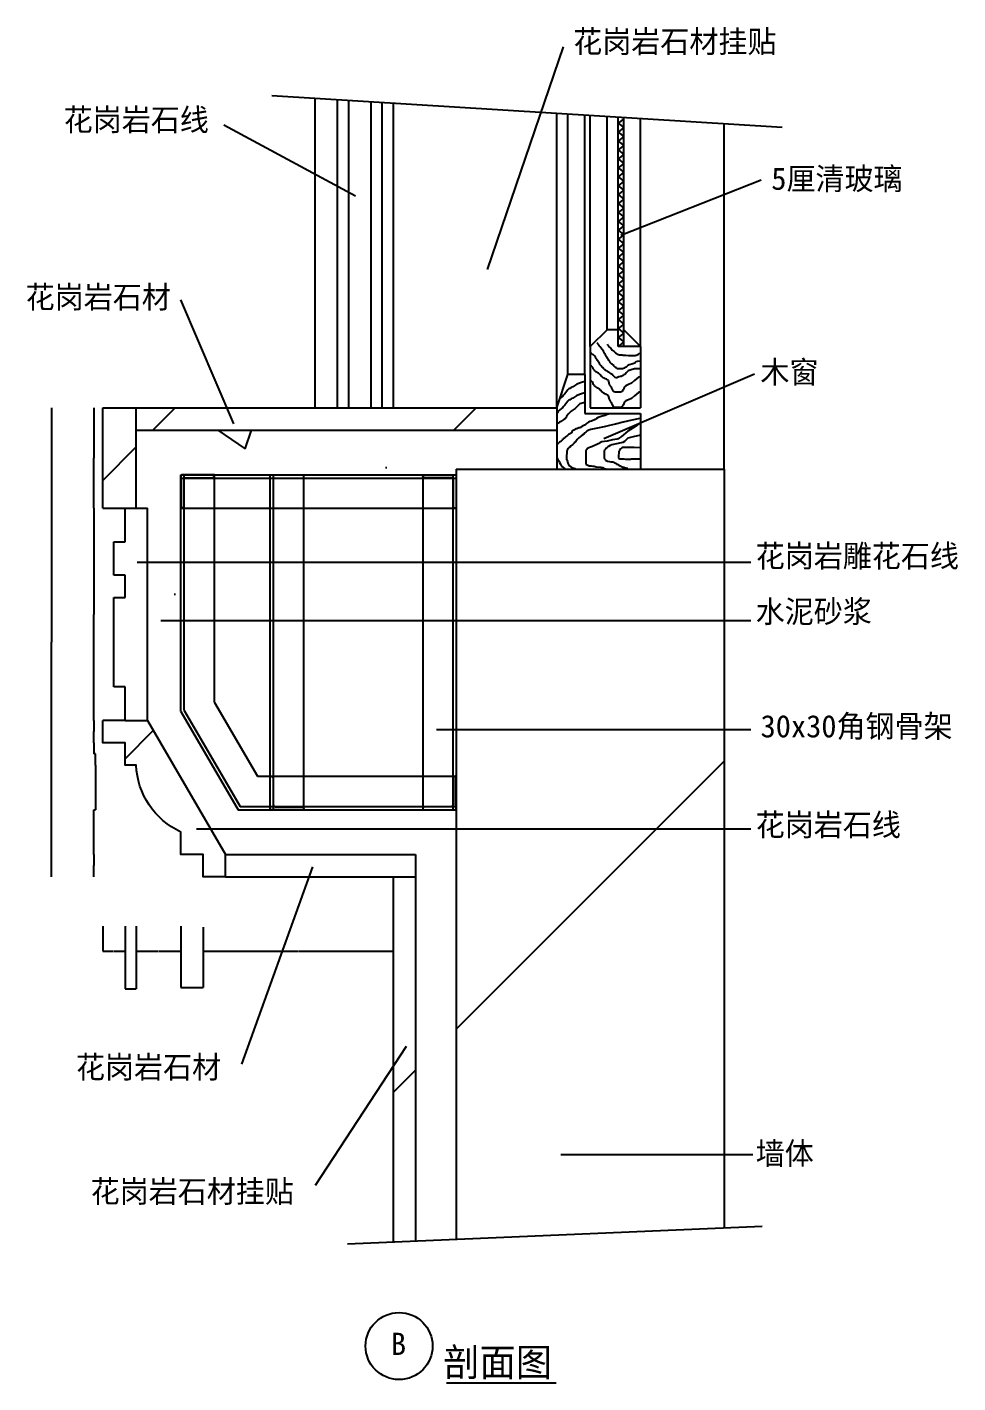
# Model space of a CAD drawing. Header units: metres. Extents: x 1450 to 10156, y 1788 to 13019.
# Drawn here: x 1450 to 5617, y 1788 to 7859 of the extents above; entities that cross this region are included whole.
import ezdxf

# ---------------------------------------------------------------- set-up
doc = ezdxf.new("R2010")
doc.units = ezdxf.units.M
for name, color, linetype in [('2', 2, 'Continuous'), ('3', 3, 'Continuous'), ('4', 4, 'Continuous'), ('7', 7, 'Continuous'), ('BH', 3, 'Continuous'), ('DIM', 3, 'Continuous'), ('TEXT', 3, 'Continuous')]:
    doc.layers.add(name, color=color, linetype=linetype)
doc.dimstyles.get("Standard").update_dxf_attribs({"dimtxt": 2.5, "dimasz": 2.5, "dimexe": 1.25, "dimexo": 0.625, "dimtad": 1, "dimcen": 2.5, "dimazin": 3, "dimtfac": 1, "dimtmove": 0, "dimatfit": 3})

# ---------------------------------------------------------------- blocks, each defined once
blk = doc.blocks.new('ST-L30')
at = {"layer": '4'}
blk.add_lwpolyline([(0, 1, 0.41), (1, 0), (30, 0), (30, 0.67, 0.41), (28, 2.67), (4.67, 2.67, -0.41), (2.67, 4.67), (2.67, 28, 0.41), (0.67, 30), (0, 30)], format="xyb", close=True, dxfattribs=at)
blk = doc.blocks.new('BH2')
at = {"layer": 'BH'}
blk.add_lwpolyline([(0, 32), (5, 28), (0, 24), (5, 20), (0, 16), (5, 12), (0, 8), (5, 4), (0, 0)], dxfattribs=at)
blk = doc.blocks.new('*D1')
for p, q in [((1888.28, 3832.5), (1888.28, 3552.8)), ((1938.33, 3832.5), (1938.33, 3552.8)), ((1888.53, 3552.8), (1912.305, 3552.8)), ((1914.305, 3552.8), (1938.08, 3552.8))]:
    blk.add_line(p, q)
at = {"layer": 'Defpoints'}
for p in [(1888.28, 3832.5), (1938.33, 3832.5), (1888.28, 3552.8)]:
    blk.add_point(p, dxfattribs=at)
at = {"layer": 'DIM', "insert": (1913.305, 3552.8), "char_height": 1, "attachment_point": 5}
blk.add_mtext('10', dxfattribs=at)
blk = doc.blocks.new('*D2')
for p, q in [((1788.28, 3832.5), (1788.28, 3720.66)), ((1888.28, 3832.5), (1888.28, 3720.66)), ((1788.53, 3720.66), (1837.28, 3720.66)), ((1839.28, 3720.66), (1888.03, 3720.66))]:
    blk.add_line(p, q)
at = {"layer": 'Defpoints'}
for p in [(1788.28, 3832.5), (1888.28, 3832.5), (1788.28, 3720.66)]:
    blk.add_point(p, dxfattribs=at)
at = {"layer": 'DIM', "insert": (1838.28, 3720.66), "char_height": 1, "attachment_point": 5}
blk.add_mtext('20', dxfattribs=at)
blk = doc.blocks.new('*D5')
for p, q in [((1748.37, 6154.18), (1748.37, 5929.18)), ((1748.12, 5929.18), (1747.87, 5929.18)), ((1748.37, 5704.18), (1748.37, 5929.18)), ((1748.37, 5929.18), (1748.37, 5929.18)), ((1748.62, 5929.18), (1748.87, 5929.18))]:
    blk.add_line(p, q)
at = {"layer": 'Defpoints'}
for p in [(1748.37, 6154.18), (1748.37, 5929.18), (1748.37, 5704.18)]:
    blk.add_point(p, dxfattribs=at)
at = {"layer": 'DIM', "insert": (1748.37, 5930.305), "char_height": 1, "attachment_point": 5}
blk.add_mtext('90', dxfattribs=at)
blk = doc.blocks.new('*D6')
for p, q in [((1559.46, 6154.18), (1559.46, 5104.18)), ((1559.21, 5104.18), (1558.96, 5104.18)), ((1559.46, 4054.18), (1559.46, 5104.18)), ((1559.46, 5104.18), (1559.46, 5104.18)), ((1559.71, 5104.18), (1559.96, 5104.18))]:
    blk.add_line(p, q)
at = {"layer": 'Defpoints'}
for p in [(1559.46, 6154.18), (1559.46, 5104.18), (1559.46, 4054.18)]:
    blk.add_point(p, dxfattribs=at)
at = {"layer": 'DIM', "insert": (1559.46, 5105.305), "char_height": 1, "attachment_point": 5}
blk.add_mtext('420', dxfattribs=at)
blk = doc.blocks.new('*D7')
for p, q in [((1748.37, 4154.18), (1748.37, 4104.18)), ((1748.12, 4104.18), (1747.87, 4104.18)), ((1748.37, 4054.18), (1748.37, 4104.18)), ((1748.37, 4104.18), (1748.37, 4104.18)), ((1748.62, 4104.18), (1748.87, 4104.18))]:
    blk.add_line(p, q)
at = {"layer": 'Defpoints'}
for p in [(1748.37, 4154.18), (1748.37, 4104.18), (1748.37, 4054.18)]:
    blk.add_point(p, dxfattribs=at)
at = {"layer": 'DIM', "insert": (1748.37, 4105.305), "char_height": 1, "attachment_point": 5}
blk.add_mtext('20', dxfattribs=at)
blk = doc.blocks.new('*D8')
for p, q in [((1748.37, 5704.18), (1748.37, 5229.18)), ((1748.12, 5229.18), (1747.87, 5229.18)), ((1748.37, 4754.18), (1748.37, 5229.18)), ((1748.37, 5229.18), (1748.37, 5229.18)), ((1748.62, 5229.18), (1748.87, 5229.18))]:
    blk.add_line(p, q)
at = {"layer": 'Defpoints'}
for p in [(1748.37, 5704.18), (1748.37, 5229.18), (1748.37, 4754.18)]:
    blk.add_point(p, dxfattribs=at)
at = {"layer": 'DIM', "insert": (1748.37, 5230.305), "char_height": 1, "attachment_point": 5}
blk.add_mtext('190', dxfattribs=at)
blk = doc.blocks.new('*D9')
for p, q in [((1748.37, 4654.18), (1748.37, 4604.18)), ((1751.405, 4604.18), (1748.12, 4604.18)), ((1756.69, 4604.18), (1753.405, 4604.18)), ((1756.44, 4554.18), (1756.44, 4604.18))]:
    blk.add_line(p, q)
at = {"layer": 'Defpoints'}
for p in [(1748.37, 4654.18), (1756.44, 4604.18), (1756.44, 4554.18)]:
    blk.add_point(p, dxfattribs=at)
at = {"layer": 'DIM', "insert": (1752.405, 4604.18), "char_height": 1, "attachment_point": 5}
blk.add_mtext('20', dxfattribs=at)
blk = doc.blocks.new('*D10')
for p, q in [((1748.37, 4754.18), (1748.37, 4704.18)), ((1748.12, 4704.18), (1747.87, 4704.18)), ((1748.37, 4654.18), (1748.37, 4704.18)), ((1748.37, 4704.18), (1748.37, 4704.18)), ((1748.62, 4704.18), (1748.87, 4704.18))]:
    blk.add_line(p, q)
at = {"layer": 'Defpoints'}
for p in [(1748.37, 4754.18), (1748.37, 4704.18), (1748.37, 4654.18)]:
    blk.add_point(p, dxfattribs=at)
at = {"layer": 'DIM', "insert": (1748.37, 4705.305), "char_height": 1, "attachment_point": 5}
blk.add_mtext('20', dxfattribs=at)
blk = doc.blocks.new('*D11')
for p, q in [((1756.44, 4554.18), (1756.44, 4354.18)), ((1748.37, 4154.18), (1748.37, 4354.18)), ((1748.62, 4354.18), (1751.405, 4354.18)), ((1753.405, 4354.18), (1756.19, 4354.18))]:
    blk.add_line(p, q)
at = {"layer": 'Defpoints'}
for p in [(1756.44, 4554.18), (1748.37, 4354.18), (1748.37, 4154.18)]:
    blk.add_point(p, dxfattribs=at)
at = {"layer": 'DIM', "insert": (1752.405, 4354.18), "char_height": 1, "attachment_point": 5}
blk.add_mtext('80', dxfattribs=at)
blk = doc.blocks.new('*D22')
for p, q in [((2238.28, 3828.82), (2238.28, 3720.66)), ((3088.28, 3828.82), (3088.28, 3720.66)), ((2238.53, 3720.66), (2661.78, 3720.66)), ((2664.78, 3720.66), (3088.03, 3720.66))]:
    blk.add_line(p, q)
at = {"layer": 'Defpoints'}
for p in [(2238.28, 3828.82), (3088.28, 3828.82), (2238.28, 3720.66)]:
    blk.add_point(p, dxfattribs=at)
at = {"layer": 'DIM', "insert": (2663.28, 3720.66), "char_height": 1, "attachment_point": 5}
blk.add_mtext('170', dxfattribs=at)
blk = doc.blocks.new('*D23')
for p, q in [((1938.33, 3832.5), (1938.33, 3720.66)), ((2138.28, 3832.5), (2138.28, 3720.66)), ((1938.58, 3720.66), (2037.305, 3720.66)), ((2039.305, 3720.66), (2138.03, 3720.66))]:
    blk.add_line(p, q)
at = {"layer": 'Defpoints'}
for p in [(1938.33, 3832.5), (2138.28, 3832.5), (1938.33, 3720.66)]:
    blk.add_point(p, dxfattribs=at)
at = {"layer": 'DIM', "insert": (2038.305, 3720.66), "char_height": 1, "attachment_point": 5}
blk.add_mtext('40', dxfattribs=at)
blk = doc.blocks.new('*D24')
for p, q in [((2138.28, 3832.5), (2138.28, 3558.79)), ((2238.28, 3828.82), (2238.28, 3558.79)), ((2138.53, 3558.79), (2187.28, 3558.79)), ((2189.28, 3558.79), (2238.03, 3558.79))]:
    blk.add_line(p, q)
at = {"layer": 'Defpoints'}
for p in [(2138.28, 3832.5), (2238.28, 3828.82), (2138.28, 3558.79)]:
    blk.add_point(p, dxfattribs=at)
at = {"layer": 'DIM', "insert": (2188.28, 3558.79), "char_height": 1, "attachment_point": 5}
blk.add_mtext('20', dxfattribs=at)

msp = doc.modelspace()

# ---------------------------------------------------------------- hatches: boundary and pattern name
at = {"layer": 'BH'}
h = msp.add_hatch(dxfattribs=at)
h.set_pattern_fill('ANSI33', scale=300)
h.paths.add_polyline_path([(3821.61, 6054.18), (3821.61, 6154.18), (1938.28, 6154.18), (1938.28, 6054.18)])
h.paths.add_polyline_path([(1788.28, 5704.18), (1938.28, 5704.18), (1938.28, 6154.18), (1788.28, 6154.18)])
h.paths.add_polyline_path([(1988.28, 5704.18), (1888.28, 5704.18), (1888.28, 5554.18), (1838.28, 5554.18), (1838.28, 5404.18), (1888.28, 5404.18), (1888.28, 5304.18), (1838.28, 5304.18), (1838.28, 4904.18), (1888.28, 4904.18), (1888.28, 4754.18), (1988.28, 4754.18)])
h.paths.add_polyline_path([(2138.28, 4254.18), (2138.28, 4154.18), (2238.28, 4154.18), (2238.28, 4054.18), (2338.28, 4054.18), (2338.28, 4154.18), (1988.28, 4754.18), (1888.28, 4754.18), (1788.28, 4754.18), (1788.28, 4654.18), (1888.28, 4654.18), (1888.28, 4554.18), (1938.28, 4554.18, 0.28)])
h.paths.add_polyline_path([(2338.28, 4154.18), (2338.28, 4054.18), (3188.28, 4054.18), (3188.28, 4154.18)])
h.paths.add_polyline_path([(3088.28, 2418.38), (3188.28, 2422.63), (3188.28, 4054.18), (3088.28, 4054.18)])
h = msp.add_hatch(dxfattribs=at)
h.set_pattern_fill('AR-CONC', scale=15)
h.paths.add_polyline_path([(3371.61, 5854.18), (3371.61, 5879.18), (3821.61, 5879.18), (3821.61, 6054.18), (1938.28, 6054.18), (1938.28, 5704.18), (1988.28, 5704.18), (1988.28, 4754.18), (2338.28, 4154.18), (3188.28, 4154.18), (3188.28, 2422.63), (3371.61, 2430.43), (3371.61, 4354.18), (2395.27, 4354.18), (2138.28, 4794.74), (2138.28, 5854.18)])
h = msp.add_hatch(dxfattribs=at)
h.set_pattern_fill('ANSI31', scale=1500)
h.paths.add_polyline_path([(4571.61, 5879.18), (3371.61, 5879.18), (3371.61, 2430.43), (4571.61, 2481.45)])

# ---------------------------------------------------------------- linework, layer by layer
at = {"layer": '2'}
for p, q in [((3371.61, 5879.18), (4571.61, 5879.18)), ((3371.61, 5879.18), (3371.61, 2430.43)), ((4571.61, 5879.18), (4571.61, 2481.45))]:
    msp.add_line(p, q, dxfattribs=at)
at = {"layer": '3'}
for p, q in [((2545.04, 7553.1), (4830.69, 7411.83)), ((3871.61, 6304.18), (3871.61, 7467.25)), ((4046.61, 6504.18), (4046.61, 7455.93)), ((2884.62, 2409.72), (4741.01, 2488.65))]:
    msp.add_line(p, q, dxfattribs=at)
at = {"layer": '4'}
for p, q in [((2738.28, 7540.59), (2738.28, 6154.18)), ((3088.28, 7517.94), (3088.28, 6154.18)), ((4571.61, 5879.18), (4571.61, 7427.85)), ((4046.61, 6504.18), (3971.61, 6429.18)), ((4096.61, 6504.18), (4046.61, 6504.18)), ((4121.61, 6504.18), (4196.61, 6429.18)), ((3971.61, 6429.18), (3971.61, 6154.18)), ((4196.61, 6429.18), (4096.61, 6429.18)), ((4196.61, 6429.18), (4196.61, 6154.18)), ((3821.61, 6154.18), (3871.61, 6304.18)), ((3946.61, 6304.18), (3871.61, 6304.18)), ((3946.61, 6304.18), (3946.61, 6129.18)), ((1788.28, 6154.18), (3821.61, 6154.18)), ((1788.28, 5704.18), (1788.28, 6154.18)), ((1938.28, 5704.18), (1938.28, 6154.18)), ((3821.61, 6154.18), (3821.61, 5879.18)), ((3971.61, 6154.18), (4196.61, 6154.18)), ((3946.61, 6129.18), (4196.61, 6129.18)), ((4196.61, 6129.18), (4196.61, 5879.18)), ((1938.28, 6054.18), (3821.61, 6054.18)), ((2138.28, 5854.18), (3371.61, 5854.18)), ((2138.28, 4794.74), (2138.28, 5854.18)), ((2538.28, 4354.18), (2538.28, 5854.18)), ((1788.28, 5704.18), (1988.28, 5704.18)), ((1888.28, 5554.18), (1888.28, 5704.18)), ((1988.28, 4754.18), (1988.28, 5704.18)), ((1838.28, 5404.18), (1838.28, 5554.18)), ((1888.28, 5304.18), (1888.28, 5404.18)), ((1838.28, 4904.18), (1838.28, 5304.18)), ((1888.28, 4754.18), (1888.28, 4904.18)), ((1888.28, 4754.18), (1788.28, 4754.18)), ((1888.28, 4754.18), (1988.28, 4754.18)), ((1988.28, 4754.18), (2338.28, 4154.18)), ((2138.28, 4794.74), (2395.27, 4354.18)), ((2395.27, 4354.18), (3371.61, 4354.18)), ((2338.28, 4054.18), (2338.28, 4154.18)), ((2338.28, 4154.18), (3188.28, 4154.18)), ((3188.28, 4154.18), (3188.28, 2422.63)), ((2338.28, 4054.18), (3188.28, 4054.18)), ((3088.28, 4054.18), (3088.28, 2418.38))]:
    msp.add_line(p, q, dxfattribs=at)
for points in [[(1838.28, 5554.18), (1888.28, 5554.18)], [(1888.28, 5404.18), (1838.28, 5404.18)], [(1838.28, 5304.18), (1888.28, 5304.18)], [(1888.28, 4904.18), (1838.28, 4904.18)]]:
    msp.add_lwpolyline(points, dxfattribs=at)
msp.add_lwpolyline([(2338.28, 4054.18), (2238.28, 4054.18), (2238.28, 4154.18), (2138.28, 4154.18), (2138.28, 4254.18, -0.28), (1938.28, 4554.18), (1888.28, 4554.18), (1888.28, 4654.18), (1788.28, 4654.18), (1788.28, 4754.18)], format="xyb", dxfattribs=at)
at = {"layer": '7'}
for p, q in [((2838.28, 7534.12), (2838.28, 6154.18)), ((2888.28, 7530.88), (2888.28, 6154.18)), ((2988.28, 7524.41), (2988.28, 6154.18)), ((3038.28, 7521.18), (3038.28, 6154.18)), ((3821.61, 6154.18), (3821.61, 7470.49)), ((3946.61, 6304.18), (3946.61, 7462.4)), ((3971.61, 6429.18), (3971.61, 7460.78)), ((4096.61, 6429.18), (4096.61, 7452.69)), ((4121.61, 6429.18), (4121.61, 7451.08)), ((4196.61, 6429.18), (4196.61, 7446.22)), ((2138.28, 5839.18), (3371.61, 5839.18)), ((2153.28, 4798.79), (2153.28, 5854.18)), ((2288.28, 4835.29), (2288.28, 5854.18)), ((2553.28, 4354.18), (2553.28, 5854.18)), ((2688.28, 4354.18), (2688.28, 5854.18)), ((3221.61, 5854.18), (3221.61, 4354.18)), ((3356.61, 5854.18), (3356.61, 4354.18)), ((2138.28, 5704.18), (3371.61, 5704.18)), ((2153.28, 4798.79), (2403.88, 4369.18)), ((2288.28, 4835.29), (2481.42, 4504.18)), ((2481.42, 4504.18), (3371.61, 4504.18)), ((2403.88, 4369.18), (3371.61, 4369.18))]:
    msp.add_line(p, q, dxfattribs=at)
at = {"layer": 'BH'}
for p, q in [((4004.79, 6443.04), (4002.07, 6445.77)), ((4006.6, 6439.41), (4004.79, 6443.04)), ((4008.41, 6437.6), (4006.6, 6439.41)), ((4009.32, 6435.78), (4008.41, 6437.6)), ((4046.48, 6439.41), (4048.29, 6435.78)), ((3977.6, 6397.67), (3973.07, 6399.48)), ((3983.04, 6392.22), (3977.6, 6397.67)), ((3985.76, 6391.31), (3983.04, 6392.22)), ((3988.47, 6388.59), (3985.76, 6391.31)), ((3992.1, 6384.96), (3988.47, 6388.59)), ((3994.82, 6380.42), (3992.1, 6384.96)), ((3996.63, 6377.7), (3994.82, 6380.42)), ((3998.44, 6375.89), (3996.63, 6377.7)), ((4001.16, 6372.26), (3998.44, 6375.89)), ((4011.13, 6433.97), (4009.32, 6435.78)), ((4012.95, 6430.34), (4011.13, 6433.97)), ((4015.66, 6426.71), (4012.95, 6430.34)), ((4018.38, 6423.08), (4015.66, 6426.71)), ((4031.07, 6408.56), (4018.38, 6423.08)), ((4036.51, 6395.85), (4031.07, 6408.56)), ((4040.14, 6391.31), (4036.51, 6395.85)), ((4041.95, 6385.87), (4040.14, 6391.31)), ((4044.67, 6382.24), (4041.95, 6385.87)), ((4047.39, 6378.61), (4044.67, 6382.24)), ((4049.2, 6374.98), (4047.39, 6378.61)), ((4048.29, 6435.78), (4051.01, 6433.06)), ((4051.01, 6433.06), (4052.82, 6431.25)), ((4052.82, 6431.25), (4055.54, 6427.62)), ((4055.54, 6427.62), (4059.17, 6424.89)), ((4059.17, 6424.89), (4062.79, 6421.26)), ((4062.79, 6421.26), (4066.42, 6416.73)), ((4066.42, 6416.73), (4070.05, 6413.1)), ((4070.05, 6413.1), (4074.58, 6409.47)), ((4074.58, 6409.47), (4078.2, 6405.83)), ((4078.2, 6405.83), (4080.92, 6403.11)), ((4080.92, 6403.11), (4082.73, 6402.2)), ((4082.73, 6402.2), (4084.55, 6400.39)), ((4084.55, 6400.39), (4087.27, 6398.57)), ((4087.27, 6398.57), (4090.89, 6396.76)), ((4090.89, 6396.76), (4093.61, 6394.94)), ((4093.61, 6394.94), (4098.14, 6393.13)), ((4098.14, 6393.13), (4102.67, 6392.22)), ((4102.67, 6392.22), (4108.11, 6391.31)), ((4108.11, 6391.31), (4113.55, 6391.31)), ((4113.55, 6391.31), (4118.99, 6390.41)), ((4118.99, 6390.41), (4124.43, 6389.5)), ((4124.43, 6389.5), (4129.86, 6389.5)), ((4129.86, 6389.5), (4142.55, 6388.59)), ((4142.55, 6388.59), (4172.46, 6388.59)), ((4172.46, 6388.59), (4176.99, 6389.5)), ((4176.99, 6389.5), (4180.62, 6391.31)), ((4180.62, 6391.31), (4184.24, 6393.13)), ((4184.24, 6393.13), (4187.87, 6394.94)), ((4187.87, 6394.94), (4192.4, 6397.67)), ((4192.4, 6397.67), (4195.12, 6399.48)), ((4195.12, 6399.48), (4196.61, 6400.97)), ((3976.69, 6341.4), (3973.97, 6342.31)), ((3981.22, 6336.86), (3976.69, 6341.4)), ((3983.94, 6333.23), (3981.22, 6336.86)), ((3984.85, 6329.6), (3983.94, 6333.23)), ((3985.76, 6326.88), (3984.85, 6329.6)), ((3987.57, 6325.97), (3985.76, 6326.88)), ((3988.47, 6324.15), (3987.57, 6325.97)), ((3990.29, 6322.34), (3988.47, 6324.15)), ((3992.1, 6319.62), (3990.29, 6322.34)), ((3994.82, 6316.89), (3992.1, 6319.62)), ((3996.63, 6315.99), (3994.82, 6316.89)), ((4000.26, 6313.26), (3996.63, 6315.99)), ((4002.98, 6369.53), (4001.16, 6372.26)), ((4003.88, 6365.9), (4002.98, 6369.53)), ((4006.6, 6361.36), (4003.88, 6365.9)), ((4009.32, 6357.73), (4006.6, 6361.36)), ((4012.04, 6353.2), (4009.32, 6357.73)), ((4013.85, 6350.47), (4012.04, 6353.2)), ((4014.76, 6348.66), (4013.85, 6350.47)), ((4017.48, 6345.03), (4014.76, 6348.66)), ((4020.2, 6342.31), (4017.48, 6345.03)), ((4023.82, 6337.77), (4020.2, 6342.31)), ((4028.35, 6334.14), (4023.82, 6337.77)), ((4031.07, 6330.51), (4028.35, 6334.14)), ((4033.79, 6327.78), (4031.07, 6330.51)), ((4036.51, 6325.06), (4033.79, 6327.78)), ((4040.14, 6322.34), (4036.51, 6325.06)), ((4043.76, 6319.62), (4040.14, 6322.34)), ((4047.39, 6318.71), (4043.76, 6319.62)), ((4050.11, 6315.99), (4047.39, 6318.71)), ((4051.01, 6373.16), (4049.2, 6374.98)), ((4053.73, 6314.17), (4050.11, 6315.99)), ((4054.64, 6365.9), (4051.01, 6373.16)), ((4058.26, 6360.46), (4054.64, 6365.9)), ((4060.08, 6358.64), (4058.26, 6360.46)), ((4061.89, 6355.92), (4060.08, 6358.64)), ((4063.7, 6355.01), (4061.89, 6355.92)), ((4065.51, 6352.29), (4063.7, 6355.01)), ((4068.23, 6349.57), (4065.51, 6352.29)), ((4070.95, 6347.75), (4068.23, 6349.57)), ((4073.67, 6345.03), (4070.95, 6347.75)), ((4076.39, 6344.12), (4073.67, 6345.03)), ((4078.2, 6340.49), (4076.39, 6344.12)), ((4081.83, 6337.77), (4078.2, 6340.49)), ((4084.55, 6335.05), (4081.83, 6337.77)), ((4088.17, 6333.23), (4084.55, 6335.05)), ((4090.89, 6330.51), (4088.17, 6333.23)), ((4093.61, 6329.6), (4090.89, 6330.51)), ((4118.08, 6329.6), (4093.61, 6329.6)), ((4120.8, 6330.51), (4118.08, 6329.6)), ((4124.43, 6332.32), (4120.8, 6330.51)), ((4128.05, 6334.14), (4124.43, 6332.32)), ((4131.68, 6336.86), (4128.05, 6334.14)), ((4136.21, 6340.49), (4131.68, 6336.86)), ((4137.11, 6315.08), (4132.58, 6310.54)), ((4139.83, 6344.12), (4136.21, 6340.49)), ((4141.65, 6320.52), (4137.11, 6315.08)), ((4145.27, 6346.84), (4139.83, 6344.12)), ((4154.33, 6325.06), (4141.65, 6320.52)), ((4157.96, 6350.47), (4145.27, 6346.84)), ((4168.84, 6328.69), (4154.33, 6325.06)), ((4170.65, 6355.01), (4157.96, 6350.47)), ((4196.61, 6328.69), (4168.84, 6328.69)), ((4175.18, 6360.46), (4170.65, 6355.01)), ((4180.62, 6362.27), (4175.18, 6360.46)), ((4195.12, 6363.18), (4180.62, 6362.27)), ((4196.61, 6363.18), (4195.12, 6363.18)), ((3902.69, 6254.97), (3893.79, 6249.02)), ((3911.59, 6260.91), (3902.69, 6254.97)), ((3932.37, 6268.34), (3911.59, 6260.91)), ((3946.61, 6272.42), (3932.37, 6268.34)), ((3976.69, 6273.01), (3973.97, 6273.91)), ((3981.22, 6268.47), (3976.69, 6273.01)), ((3983.94, 6264.84), (3981.22, 6268.47)), ((3984.85, 6261.21), (3983.94, 6264.84)), ((3985.76, 6258.48), (3984.85, 6261.21)), ((3987.57, 6257.58), (3985.76, 6258.48)), ((3988.47, 6255.76), (3987.57, 6257.58)), ((3990.29, 6253.95), (3988.47, 6255.76)), ((3992.1, 6251.22), (3990.29, 6253.95)), ((4003.88, 6311.45), (4000.26, 6313.26)), ((4007.51, 6309.63), (4003.88, 6311.45)), ((4009.32, 6308.73), (4007.51, 6309.63)), ((4015.66, 6302.37), (4009.32, 6308.73)), ((4018.38, 6300.56), (4015.66, 6302.37)), ((4022.01, 6295.11), (4018.38, 6300.56)), ((4024.73, 6293.3), (4022.01, 6295.11)), ((4027.45, 6290.58), (4024.73, 6293.3)), ((4031.07, 6287.85), (4027.45, 6290.58)), ((4034.7, 6286.95), (4031.07, 6287.85)), ((4039.23, 6284.22), (4034.7, 6286.95)), ((4043.76, 6283.31), (4039.23, 6284.22)), ((4045.57, 6280.59), (4043.76, 6283.31)), ((4048.29, 6278.78), (4045.57, 6280.59)), ((4051.01, 6277.87), (4048.29, 6278.78)), ((4052.82, 6276.96), (4051.01, 6277.87)), ((4054.64, 6272.42), (4052.82, 6276.96)), ((4058.26, 6310.54), (4053.73, 6314.17)), ((4057.36, 6257.9), (4054.64, 6272.42)), ((4060.08, 6254.27), (4057.36, 6257.9)), ((4061.89, 6308.73), (4058.26, 6310.54)), ((4062.79, 6251.55), (4060.08, 6254.27)), ((4063.7, 6306.91), (4061.89, 6308.73)), ((4066.42, 6305.1), (4063.7, 6306.91)), ((4070.05, 6303.28), (4066.42, 6305.1)), ((4072.76, 6301.47), (4070.05, 6303.28)), ((4074.58, 6299.65), (4072.76, 6301.47)), ((4077.3, 6296.02), (4074.58, 6299.65)), ((4080.01, 6292.39), (4077.3, 6296.02)), ((4083.64, 6288.76), (4080.01, 6292.39)), ((4089.98, 6288.76), (4083.64, 6288.76)), ((4093.61, 6290.58), (4089.98, 6288.76)), ((4099.05, 6292.39), (4093.61, 6290.58)), ((4104.49, 6294.21), (4099.05, 6292.39)), ((4109.02, 6295.11), (4104.49, 6294.21)), ((4112.64, 6296.02), (4109.02, 6295.11)), ((4115.36, 6297.84), (4112.64, 6296.02)), ((4118.99, 6298.74), (4115.36, 6297.84)), ((4121.71, 6301.47), (4118.99, 6298.74)), ((4125.33, 6303.28), (4121.71, 6301.47)), ((4128.96, 6306.91), (4125.33, 6303.28)), ((4132.58, 6310.54), (4128.96, 6306.91)), ((4142.55, 6258.81), (4129.86, 6253.37)), ((4155.24, 6264.26), (4142.55, 6258.81)), ((4169.74, 6276.96), (4155.24, 6264.26)), ((4187.87, 6291.48), (4169.74, 6276.96)), ((4196.61, 6293.67), (4187.87, 6291.48)), ((3841.84, 6201.47), (3835.74, 6196.58)), ((3847.78, 6205.93), (3841.84, 6201.47)), ((3852.23, 6210.38), (3847.78, 6205.93)), ((3858.17, 6216.33), (3852.23, 6210.38)), ((3867.07, 6228.22), (3858.17, 6216.33)), ((3871.52, 6234.16), (3867.07, 6228.22)), ((3875.98, 6238.62), (3871.52, 6234.16)), ((3880.43, 6240.11), (3875.98, 6238.62)), ((3886.36, 6244.57), (3880.43, 6240.11)), ((3886.36, 6193.82), (3880.43, 6189.36)), ((3893.79, 6249.02), (3886.36, 6244.57)), ((3893.79, 6198.28), (3886.36, 6193.82)), ((3902.69, 6204.23), (3893.79, 6198.28)), ((3911.59, 6210.17), (3902.69, 6204.23)), ((3932.37, 6217.6), (3911.59, 6210.17)), ((3946.61, 6221.67), (3932.37, 6217.6)), ((3994.82, 6248.5), (3992.1, 6251.22)), ((3996.63, 6247.59), (3994.82, 6248.5)), ((4000.26, 6244.87), (3996.63, 6247.59)), ((4003.88, 6243.06), (4000.26, 6244.87)), ((4007.51, 6241.24), (4003.88, 6243.06)), ((4009.32, 6240.33), (4007.51, 6241.24)), ((4015.66, 6233.98), (4009.32, 6240.33)), ((4018.38, 6232.17), (4015.66, 6233.98)), ((4022.01, 6226.72), (4018.38, 6232.17)), ((4024.73, 6224.91), (4022.01, 6226.72)), ((4027.45, 6222.18), (4024.73, 6224.91)), ((4031.07, 6219.46), (4027.45, 6222.18)), ((4034.7, 6218.55), (4031.07, 6219.46)), ((4039.23, 6215.83), (4034.7, 6218.55)), ((4043.76, 6214.92), (4039.23, 6215.83)), ((4045.57, 6212.2), (4043.76, 6214.92)), ((4048.29, 6210.38), (4045.57, 6212.2)), ((4051.01, 6209.48), (4048.29, 6210.38)), ((4052.82, 6208.57), (4051.01, 6209.48)), ((4054.64, 6204.03), (4052.82, 6208.57)), ((4057.36, 6189.51), (4054.64, 6204.03)), ((4063.7, 6247.92), (4062.79, 6251.55)), ((4065.51, 6246.1), (4063.7, 6247.92)), ((4067.33, 6242.47), (4065.51, 6246.1)), ((4070.05, 6238.84), (4067.33, 6242.47)), ((4075.48, 6227.95), (4070.05, 6238.84)), ((4078.2, 6225.23), (4075.48, 6227.95)), ((4080.01, 6224.32), (4078.2, 6225.23)), ((4107.2, 6224.32), (4080.01, 6224.32)), ((4110.83, 6226.14), (4107.2, 6224.32)), ((4113.55, 6227.95), (4110.83, 6226.14)), ((4116.27, 6230.68), (4113.55, 6227.95)), ((4118.99, 6234.31), (4116.27, 6230.68)), ((4119.89, 6237.94), (4118.99, 6234.31)), ((4121.71, 6241.57), (4119.89, 6237.94)), ((4122.61, 6245.2), (4121.71, 6241.57)), ((4125.33, 6248.83), (4122.61, 6245.2)), ((4129.86, 6253.37), (4125.33, 6248.83)), ((4155.24, 6195.86), (4142.55, 6190.42)), ((4169.74, 6208.57), (4155.24, 6195.86)), ((4187.87, 6223.09), (4169.74, 6208.57)), ((4196.61, 6225.28), (4187.87, 6223.09)), ((3824.03, 6132.89), (3822.55, 6129.92)), ((3825.52, 6132.89), (3824.03, 6132.89)), ((3829.97, 6140.32), (3825.52, 6134.38)), ((3825.52, 6134.38), (3825.52, 6132.89)), ((3834.42, 6144.78), (3829.97, 6140.32)), ((3841.84, 6150.73), (3834.42, 6144.78)), ((3847.78, 6155.18), (3841.84, 6150.73)), ((3852.23, 6159.64), (3847.78, 6155.18)), ((3858.17, 6165.59), (3852.23, 6159.64)), ((3867.07, 6177.48), (3858.17, 6165.59)), ((3871.52, 6183.42), (3867.07, 6177.48)), ((3875.98, 6187.88), (3871.52, 6183.42)), ((3880.43, 6189.36), (3875.98, 6187.88)), ((3886.36, 6138.84), (3878.94, 6131.41)), ((3895.27, 6144.78), (3886.36, 6138.84)), ((3904.17, 6150.73), (3895.27, 6144.78)), ((3924.95, 6171.53), (3904.17, 6150.73)), ((3946.61, 6178.31), (3924.95, 6171.53)), ((4060.08, 6185.88), (4057.36, 6189.51)), ((4062.79, 6183.16), (4060.08, 6185.88)), ((4063.7, 6179.53), (4062.79, 6183.16)), ((4065.51, 6177.71), (4063.7, 6179.53)), ((4067.33, 6174.08), (4065.51, 6177.71)), ((4070.05, 6170.45), (4067.33, 6174.08)), ((4075.48, 6159.56), (4070.05, 6170.45)), ((4078.2, 6156.84), (4075.48, 6159.56)), ((4080.01, 6155.93), (4078.2, 6156.84)), ((4107.2, 6155.93), (4080.01, 6155.93)), ((4110.83, 6157.75), (4107.2, 6155.93)), ((4113.55, 6159.56), (4110.83, 6157.75)), ((4116.27, 6162.28), (4113.55, 6159.56)), ((4118.99, 6165.91), (4116.27, 6162.28)), ((4119.89, 6169.54), (4118.99, 6165.91)), ((4121.71, 6173.17), (4119.89, 6169.54)), ((4122.61, 6176.81), (4121.71, 6173.17)), ((4125.33, 6180.44), (4122.61, 6176.81)), ((4129.86, 6184.97), (4125.33, 6180.44)), ((4142.55, 6190.42), (4129.86, 6184.97)), ((3822.55, 6129.92), (3821.61, 6128.98)), ((3822.55, 6080.88), (3821.61, 6079.94)), ((3827, 6085.34), (3822.55, 6080.88)), ((3832.94, 6089.79), (3827, 6085.34)), ((3838.87, 6092.77), (3832.94, 6089.79)), ((3843.33, 6095.74), (3838.87, 6092.77)), ((3847.78, 6098.71), (3843.33, 6095.74)), ((3853.71, 6101.68), (3847.78, 6098.71)), ((3856.68, 6103.17), (3853.71, 6101.68)), ((3859.65, 6104.66), (3856.68, 6103.17)), ((3862.62, 6109.11), (3859.65, 6104.66)), ((3865.59, 6115.06), (3862.62, 6109.11)), ((3868.56, 6119.52), (3865.59, 6115.06)), ((3873.01, 6125.46), (3868.56, 6119.52)), ((3878.94, 6131.41), (3873.01, 6125.46)), ((3945.73, 6076.42), (3933.86, 6070.48)), ((3951.67, 6080.88), (3945.73, 6076.42)), ((3954.63, 6083.85), (3951.67, 6080.88)), ((3959.09, 6086.82), (3954.63, 6083.85)), ((3963.54, 6089.79), (3959.09, 6086.82)), ((3969.48, 6092.77), (3963.54, 6089.79)), ((3976.9, 6094.25), (3969.48, 6092.77)), ((3982.83, 6097.23), (3976.9, 6094.25)), ((3987.28, 6098.71), (3982.83, 6097.23)), ((3993.22, 6101.68), (3987.28, 6098.71)), ((3999.16, 6106.14), (3993.22, 6101.68)), ((4006.58, 6110.6), (3999.16, 6106.14)), ((4015.48, 6113.57), (4006.58, 6110.6)), ((4024.39, 6116.54), (4015.48, 6113.57)), ((4031.81, 6118.03), (4024.39, 6116.54)), ((4037.75, 6119.52), (4031.81, 6118.03)), ((4057.04, 6074.93), (4033.29, 6068.99)), ((4043.68, 6122.49), (4037.75, 6119.52)), ((4051.1, 6125.46), (4043.68, 6122.49)), ((4055.75, 6129.18), (4051.1, 6125.46)), ((4083.75, 6080.88), (4057.04, 6074.93)), ((4119.37, 6089.79), (4083.75, 6080.88)), ((4157.96, 6098.71), (4119.37, 6089.79)), ((4175.77, 6072.85), (4140.15, 6049.08)), ((4193.58, 6106.14), (4157.96, 6098.71)), ((4196.61, 6088.03), (4175.77, 6072.85)), ((4196.61, 6106.79), (4193.58, 6106.14)), ((3847.78, 6012.52), (3844.81, 6011.03)), ((3844.81, 6011.03), (3844.81, 6009.54)), ((3850.75, 6015.49), (3847.78, 6012.52)), ((3853.71, 6016.98), (3850.75, 6015.49)), ((3856.68, 6018.46), (3853.71, 6016.98)), ((3858.17, 6021.43), (3856.68, 6018.46)), ((3859.65, 6022.92), (3858.17, 6021.43)), ((3865.59, 6027.38), (3859.65, 6022.92)), ((3870.04, 6030.35), (3865.59, 6027.38)), ((3874.49, 6034.81), (3870.04, 6030.35)), ((3877.46, 6036.29), (3874.49, 6034.81)), ((3881.91, 6039.27), (3877.46, 6036.29)), ((3886.36, 6040.75), (3881.91, 6039.27)), ((3887.85, 6042.24), (3886.36, 6040.75)), ((3889.33, 6045.21), (3887.85, 6042.24)), ((3892.3, 6051.16), (3889.33, 6046.7)), ((3889.33, 6046.7), (3889.33, 6045.21)), ((3898.24, 6054.13), (3892.3, 6051.16)), ((3904.17, 6058.59), (3898.24, 6054.13)), ((3908.63, 6060.07), (3904.17, 6058.59)), ((3911.59, 6060.07), (3908.63, 6060.07)), ((3913.08, 6012.52), (3910.11, 6008.06)), ((3916.05, 6063.04), (3911.59, 6060.07)), ((3916.05, 6015.49), (3913.08, 6012.52)), ((3920.5, 6064.53), (3916.05, 6063.04)), ((3920.5, 6019.95), (3916.05, 6015.49)), ((3924.95, 6064.53), (3920.5, 6064.53)), ((3935.34, 6031.84), (3920.5, 6019.95)), ((3927.92, 6066.02), (3924.95, 6064.53)), ((3933.86, 6070.48), (3927.92, 6066.02)), ((3942.76, 6036.29), (3935.34, 6031.84)), ((3947.21, 6042.24), (3942.76, 6036.29)), ((3951.67, 6045.21), (3947.21, 6042.24)), ((3956.12, 6049.67), (3951.67, 6045.21)), ((3965.02, 6054.13), (3956.12, 6049.67)), ((3973.93, 6057.1), (3965.02, 6054.13)), ((4003.61, 6063.04), (3973.93, 6057.1)), ((4033.29, 6068.99), (4003.61, 6063.04)), ((4091.17, 6013.41), (4070.4, 6010.44)), ((4095.63, 6014.9), (4091.17, 6013.41)), ((4101.56, 6019.35), (4095.63, 6014.9)), ((4110.47, 6025.3), (4101.56, 6019.35)), ((4140.15, 6049.08), (4110.47, 6025.3)), ((4140.15, 6017.87), (4131.24, 6008.95)), ((4163.9, 6023.81), (4140.15, 6017.87)), ((4196.61, 6032), (4163.9, 6023.81)), ((3822.55, 5988.74), (3821.61, 5986.86)), ((3827, 5994.68), (3822.55, 5988.74)), ((3832.94, 6000.63), (3827, 5994.68)), ((3838.87, 6003.6), (3832.94, 6000.63)), ((3841.84, 6006.57), (3838.87, 6003.6)), ((3844.81, 6009.54), (3841.84, 6006.57)), ((3867.07, 5961.99), (3865.59, 5931.04)), ((3870.04, 5967.93), (3867.07, 5961.99)), ((3873.01, 5972.39), (3870.04, 5967.93)), ((3875.98, 5975.36), (3873.01, 5972.39)), ((3878.94, 5976.85), (3875.98, 5975.36)), ((3881.91, 5978.34), (3878.94, 5976.85)), ((3884.88, 5984.28), (3881.91, 5979.82)), ((3881.91, 5979.82), (3881.91, 5978.34)), ((3893.79, 5990.23), (3884.88, 5984.28)), ((3899.72, 5996.17), (3893.79, 5990.23)), ((3902.69, 6000.63), (3899.72, 5996.17)), ((3907.14, 6003.6), (3902.69, 6000.63)), ((3910.11, 6008.06), (3907.14, 6003.6)), ((3954.63, 5965.85), (3951.67, 5961.4)), ((3951.67, 5961.4), (3951.67, 5902.21)), ((3956.12, 5967.34), (3954.63, 5965.85)), ((3959.09, 5971.8), (3956.12, 5967.34)), ((3965.02, 5974.77), (3959.09, 5971.8)), ((3972.44, 5977.74), (3965.02, 5974.77)), ((3981.35, 5980.71), (3972.44, 5977.74)), ((3990.25, 5985.17), (3981.35, 5980.71)), ((3997.67, 5988.15), (3990.25, 5985.17)), ((4003.61, 5991.12), (3997.67, 5988.15)), ((4009.55, 5994.09), (4003.61, 5991.12)), ((4014, 5997.06), (4009.55, 5994.09)), ((4022.9, 6001.52), (4014, 5997.06)), ((4046.65, 6004.49), (4022.9, 6001.52)), ((4034.78, 5964.37), (4033.29, 5961.4)), ((4033.29, 5961.4), (4033.29, 5928.96)), ((4039.23, 5968.83), (4034.78, 5964.37)), ((4042.2, 5973.28), (4039.23, 5968.83)), ((4046.65, 5976.26), (4042.2, 5973.28)), ((4070.4, 6010.44), (4046.65, 6004.49)), ((4049.62, 5979.23), (4046.65, 5976.26)), ((4052.59, 5980.71), (4049.62, 5979.23)), ((4060.01, 5985.17), (4052.59, 5980.71)), ((4067.43, 5988.15), (4060.01, 5985.17)), ((4088.21, 5992.6), (4067.43, 5988.15)), ((4108.98, 5997.06), (4088.21, 5992.6)), ((4098.59, 5959.91), (4097.11, 5933.42)), ((4100.08, 5961.4), (4098.59, 5959.91)), ((4101.56, 5964.37), (4100.08, 5961.4)), ((4103.05, 5964.37), (4101.56, 5964.37)), ((4106.01, 5970.31), (4103.05, 5965.85)), ((4103.05, 5965.85), (4103.05, 5964.37)), ((4110.47, 5973.28), (4106.01, 5970.31)), ((4117.89, 5998.55), (4108.98, 5997.06)), ((4114.92, 5976.26), (4110.47, 5973.28)), ((4168.35, 5976.26), (4114.92, 5976.26)), ((4125.31, 6003.01), (4117.89, 5998.55)), ((4131.24, 6008.95), (4125.31, 6003.01)), ((4195.06, 5974.77), (4168.35, 5976.26)), ((4196.61, 5974.66), (4195.06, 5974.77)), ((3821.61, 5931.44), (3824.03, 5926.59)), ((3824.03, 5926.59), (3825.52, 5922.13)), ((3825.52, 5922.13), (3829.97, 5916.18)), ((3829.97, 5916.18), (3832.94, 5908.75)), ((3832.94, 5908.75), (3837.39, 5901.32)), ((3837.39, 5901.32), (3841.84, 5892.41)), ((3841.84, 5892.41), (3847.78, 5889.43)), ((3865.59, 5931.04), (3865.59, 5923.61)), ((3865.59, 5923.61), (3867.07, 5919.16)), ((3867.07, 5919.16), (3868.56, 5917.67)), ((3868.56, 5917.67), (3870.04, 5913.21)), ((3870.04, 5913.21), (3871.52, 5905.78)), ((3871.52, 5905.78), (3874.49, 5899.84)), ((3874.49, 5899.84), (3878.94, 5893.89)), ((3878.94, 5893.89), (3884.88, 5889.43)), ((3951.67, 5902.21), (3957.6, 5899.24)), ((3957.6, 5899.24), (3966.51, 5894.78)), ((3966.51, 5894.78), (3975.41, 5894.78)), ((3975.41, 5894.78), (3982.83, 5893.3)), ((3982.83, 5893.3), (3988.77, 5893.3)), ((3988.77, 5893.3), (3997.67, 5890.33)), ((3997.67, 5890.33), (4018.45, 5888.84)), ((4033.29, 5928.96), (4034.78, 5925.99)), ((4034.78, 5925.99), (4037.75, 5923.02)), ((4037.75, 5923.02), (4039.23, 5920.05)), ((4039.23, 5920.05), (4042.2, 5918.56)), ((4042.2, 5918.56), (4048.13, 5915.59)), ((4048.13, 5915.59), (4057.04, 5914.1)), ((4057.04, 5914.1), (4062.98, 5912.62)), ((4062.98, 5912.62), (4074.85, 5912.62)), ((4074.85, 5912.62), (4077.82, 5909.65)), ((4077.82, 5909.65), (4080.78, 5908.16)), ((4080.78, 5908.16), (4083.75, 5906.67)), ((4083.75, 5906.67), (4089.69, 5902.21)), ((4089.69, 5902.21), (4094.14, 5900.73)), ((4094.14, 5900.73), (4098.59, 5897.76)), ((4097.11, 5933.42), (4097.11, 5928.96)), ((4097.11, 5928.96), (4098.59, 5927.48)), ((4098.59, 5927.48), (4103.05, 5925.99)), ((4098.59, 5897.76), (4104.53, 5894.78)), ((4103.05, 5925.99), (4122.34, 5925.99)), ((4104.53, 5894.78), (4108.98, 5891.81)), ((4108.98, 5891.81), (4113.44, 5890.33)), ((4113.44, 5890.33), (4117.89, 5888.84)), ((4122.34, 5925.99), (4129.76, 5924.51)), ((4129.76, 5924.51), (4152.02, 5924.51)), ((4152.02, 5924.51), (4156.47, 5925.99)), ((4156.47, 5925.99), (4196.61, 5925.99)), ((3847.78, 5889.43), (3853.71, 5884.98)), ((3853.71, 5884.98), (3856.68, 5883.49)), ((3856.68, 5883.49), (3859.65, 5880.52)), ((3859.65, 5880.52), (3863.64, 5879.18)), ((3884.88, 5889.43), (3890.82, 5886.46)), ((3890.82, 5886.46), (3893.79, 5884.98)), ((3893.79, 5884.98), (3898.24, 5883.49)), ((3898.24, 5883.49), (3902.69, 5882)), ((3902.69, 5882), (3906.44, 5879.18)), ((4018.45, 5888.84), (4025.87, 5887.35)), ((4025.87, 5887.35), (4033.29, 5882.9)), ((4033.29, 5882.9), (4040.71, 5881.41)), ((4040.71, 5881.41), (4045.16, 5879.18)), ((4117.89, 5888.84), (4122.34, 5888.84)), ((4122.34, 5888.84), (4126.79, 5885.87)), ((4126.79, 5885.87), (4131.24, 5885.87)), ((4131.24, 5885.87), (4135.7, 5884.38)), ((4135.7, 5884.38), (4140.15, 5884.38))]:
    msp.add_line(p, q, dxfattribs=at)
msp.add_lwpolyline([(4119.25, 7451.08), (4121.61, 7449.18), (4096.61, 7429.18), (4121.61, 7409.18), (4096.61, 7389.18)], dxfattribs=at)
at = {"layer": 'TEXT'}
msp.add_line((3328.29, 1787.54), (3818.08, 1787.54), dxfattribs=at)
msp.add_circle((3115.32, 1952.55), 150, dxfattribs=at)

# ---------------------------------------------------------------- block references
at = {"layer": '3', "xscale": 5, "yscale": 5, "zscale": 5}
for p in [(4096.61, 7229.18), (4096.61, 7069.18), (4096.61, 6909.18), (4096.61, 6749.18), (4096.61, 6589.18), (4096.61, 6429.18)]:
    msp.add_blockref('BH2', p, dxfattribs=at)
at = {"layer": '3', "yscale": 5, "zscale": 5}
for p, xscale, rotation in [((2138.28, 5854.18), 5, 270), ((3371.61, 5854.18), -5, 90), ((2538.28, 4354.18), -5, 270), ((3371.61, 4354.18), 5, 90)]:
    msp.add_blockref('ST-L30', p, dxfattribs=dict(at, xscale=xscale, rotation=rotation))

# ---------------------------------------------------------------- texts
at = {"layer": 'TEXT'}
for s, height, p in [('花岗岩石材挂贴', 100, (3895.02, 7744.56)), ('花岗岩石线', 100, (1613.57, 7394.74)), ('5厘清玻璃', 100, (4781.73, 7130.67)), ('花岗岩石材', 100, (1443.29, 6600.62)), ('木窗', 100, (4733.11, 6264.23)), ('花岗岩雕花石线', 100, (4712.1, 5440.92)), ('水泥砂浆', 100, (4712.09, 5191.94)), ('30x30角钢骨架', 100, (4733.72, 4678.41)), ('花岗岩石线', 100, (4712.09, 4236.96)), ('花岗岩石材', 100, (1668.39, 3151.93)), ('墙体', 100, (4712.09, 2765.28)), ('花岗岩石材挂贴', 100, (1734.31, 2595.37)), ('B', 100, (3078.75, 1912.32)), ('剖面图', 125, (3312.96, 1817.43))]:
    msp.add_text(s, height=height, dxfattribs=at).set_placement(p)

# ---------------------------------------------------------------- dimensions: what is measured, and where the dimension line sits
at = {"layer": 'DIM'}
for base, p1, p2, text, picture, middle in [((1559.46, 5104.18), (1559.46, 4054.18), (1559.46, 6154.18), '420', '*D6', (1559.46, 5105.305)), ((1748.37, 5929.18), (1748.37, 5704.18), (1748.37, 6154.18), '90', '*D5', (1748.37, 5930.305)), ((1748.37, 5229.18), (1748.37, 4754.18), (1748.37, 5704.18), '190', '*D8', (1748.37, 5230.305)), ((1748.37, 4704.18), (1748.37, 4654.18), (1748.37, 4754.18), '20', '*D10', (1748.37, 4705.305)), ((1756.44, 4604.18), (1756.44, 4554.18), (1748.37, 4654.18), '20', '*D9', (1752.405, 4604.18)), ((1748.37, 4354.18), (1748.37, 4154.18), (1756.44, 4554.18), '80', '*D11', (1752.405, 4354.18)), ((1748.37, 4104.18), (1748.37, 4054.18), (1748.37, 4154.18), '20', '*D7', (1748.37, 4105.305)), ((1788.28, 3720.66), (1788.28, 3832.5), (1888.28, 3832.5), '20', '*D2', (1838.28, 3720.66)), ((1888.28, 3552.8), (1888.28, 3832.5), (1938.33, 3832.5), '10', '*D1', (1913.305, 3552.8)), ((1938.33, 3720.66), (1938.33, 3832.5), (2138.28, 3832.5), '40', '*D23', (2038.305, 3720.66)), ((2138.28, 3558.79), (2138.28, 3832.5), (2238.28, 3828.82), '20', '*D24', (2188.28, 3558.79)), ((2238.28, 3720.66), (2238.28, 3828.82), (3088.28, 3828.82), '170', '*D22', (2663.28, 3720.66))]:
    dim = msp.add_linear_dim(base=base, p1=p1, p2=p2, text=text, dimstyle='Standard', dxfattribs=at)
    dim.commit()
    dim.dimension.update_dxf_attribs({"geometry": picture, "text_midpoint": middle})

# ---------------------------------------------------------------- leaders
for points in [[(3510.79, 6773.49), (3851.05, 7770.73)], [(2920.41, 7102.13), (2330.62, 7419.43)], [(4108.29, 6927.84), (4735.86, 7174.97)], [(2375.99, 6082.22), (2137.81, 6637.5)], [(4032.22, 6016.24), (4706.47, 6306.4)], [(1942.22, 5462.77), (4690.93, 5462.77)], [(2047.92, 5202.32), (4690.93, 5202.32)], [(3282.41, 4713.96), (4690.93, 4713.96)], [(2207.92, 4269.01), (4690.93, 4269.01)], [(2727.59, 4099.06), (2410.02, 3215.14)], [(3147.25, 3294.47), (2738.94, 2671.19)], [(3840.27, 2810.66), (4699.69, 2810.66)]]:
    msp.add_leader(points, dimstyle='Standard', dxfattribs=at)

doc.saveas('drawing.dxf')
